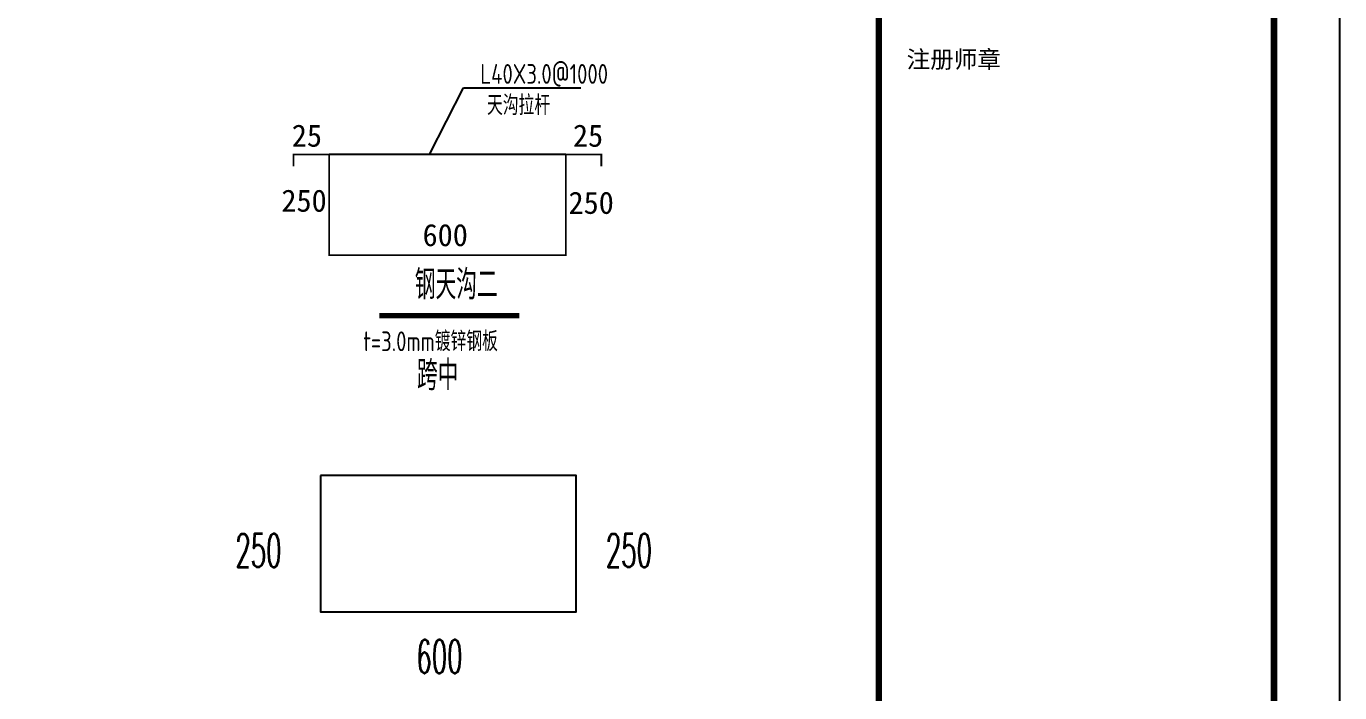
# Model space of a CAD drawing. Extents: x 69728788 to 150676229, y 15322671 to 43663798.
# Drawn here: x 75235832 to 75275784, y 20341327 to 20361588 of the extents above; entities that cross this region are included whole.
import ezdxf

# ---------------------------------------------------------------- set-up
doc = ezdxf.new("R2010")
doc.units = 0
doc.header["$LTSCALE"] = 1000
doc.header["$MEASUREMENT"] = 0
doc.layers.get('0').update_dxf_attribs({"linetype": 'CONTINUOUS'})
for name, color, linetype in [('PUB_DIM', 3, 'CONTINUOUS'), ('PUB_TEXT', 7, 'CONTINUOUS'), ('PUB_TITLE', 4, 'CONTINUOUS'), ('TC', 151, 'CONTINUOUS'), ('一般文字', 6, 'CONTINUOUS'), ('图框', 253, 'CONTINUOUS')]:
    doc.layers.add(name, color=color, linetype=linetype)
doc.styles.add('DIM_FONT', font='SIMPLEX.shx', dxfattribs={"width": 0.8})
doc.styles.add('hztxt', font='romand_pkpm', dxfattribs={"bigfont": 'hztxt'})
doc.styles.add('TSSD_Dimension', font='Tssdeng.shx', dxfattribs={"width": 0.7, "bigfont": 'hztxt.shx'})
doc.styles.add('黑体', font='simhei.ttf', dxfattribs={"width": 0.6, "height": 4.3})

msp = doc.modelspace()

# ---------------------------------------------------------------- linework, layer by layer
for p, q in [((75248092.7, 20357692), (75249134.9, 20359717.4)), ((75249134.9, 20359717.4), (75252705, 20359717.4)), ((75252243.7, 20357692), (75245043.7, 20357692))]:
    msp.add_line(p, q)
at = {"const_width": 54}
for points in [[(75252243.7, 20357695.8), (75252243.7, 20354632), (75245043.7, 20354632), (75245043.7, 20357692), (75243963.7, 20357692), (75243963.7, 20357332)], [(75245043.7, 20357695.8), (75245043.7, 20354632), (75252243.7, 20354632), (75252243.7, 20357692), (75253323.7, 20357692), (75253323.7, 20357332)]]:
    msp.add_lwpolyline(points, dxfattribs=at)
at = {"elevation": -2216.8}
msp.add_lwpolyline([(75244778.8, 20347932.8), (75244778.8, 20343781.1), (75252558.1, 20343781.1), (75252558.1, 20347932.8), (75244778.8, 20347932.8)], dxfattribs=at)
at = {"layer": 'PUB_DIM', "color": 0, "const_width": 157.5}
msp.add_lwpolyline([(75246573.3, 20352790), (75250826, 20352790)], dxfattribs=at)
at = {"layer": 'PUB_TITLE'}
msp.add_lwpolyline([(75107584.3, 20282902.8), (75275784.3, 20282902.8), (75275784.3, 20401702.8), (75107584.3, 20401702.8)], close=True, dxfattribs=at)
at = {"layer": 'PUB_TITLE', "const_width": 200}
msp.add_lwpolyline([(75112584.3, 20284902.8), (75273784.3, 20284902.8), (75273784.3, 20399702.8), (75112584.3, 20399702.8)], close=True, dxfattribs=at)
at = {"layer": '图框', "color": 4, "const_width": 197.2}
msp.add_lwpolyline([(75273784.3, 20284902.8), (75261765.8, 20284902.8), (75261765.8, 20399702.8), (75273784.3, 20399702.8)], dxfattribs=at)

# ---------------------------------------------------------------- texts
at = {"char_height": 675}
for s, insert, attachment_point in [('25', (75244827.1, 20358258.3), 6), ('25', (75252460.2, 20358258.3), 4), ('250', (75243592.4, 20356282.1), 4), ('250', (75252326.1, 20356217.4), 4), ('600', (75247886.7, 20355235.3), 4)]:
    msp.add_mtext(s, dxfattribs=dict(at, insert=insert, attachment_point=attachment_point))
at = {"layer": 'PUB_TEXT', "style": 'TSSD_Dimension', "width": 0.8}
for s, p in [('L40X3.0@1000', (75249642.6, 20359839.8)), ('天沟拉杆', (75249847, 20358887.9)), ('t=3.0mm镀锌钢板', (75246081.5, 20351710.3))]:
    msp.add_text(s, height=600, dxfattribs=at).set_placement(p)
at = {"layer": 'TC', "color": 7, "style": 'DIM_FONT', "width": 0.539583}
for s, p in [('250', (75242193.6, 20345145.3)), ('250', (75253460.7, 20345145.3)), ('600', (75247696.4, 20341918.4))]:
    msp.add_text(s, height=1012.5, dxfattribs=at).set_placement(p)
at = {"layer": '一般文字', "color": 6, "style": 'hztxt', "width": 0.7}
for s, p in [('钢天沟二', (75247650.4, 20353284.5)), ('跨中', (75247716.8, 20350526.9))]:
    msp.add_text(s, height=900, dxfattribs=at).set_placement(p)
at = {"layer": '图框', "color": 4, "style": '黑体'}
msp.add_text('注册师章', height=525.89, dxfattribs=at).set_placement((75262609.5, 20360320.4))

doc.saveas('drawing.dxf')
